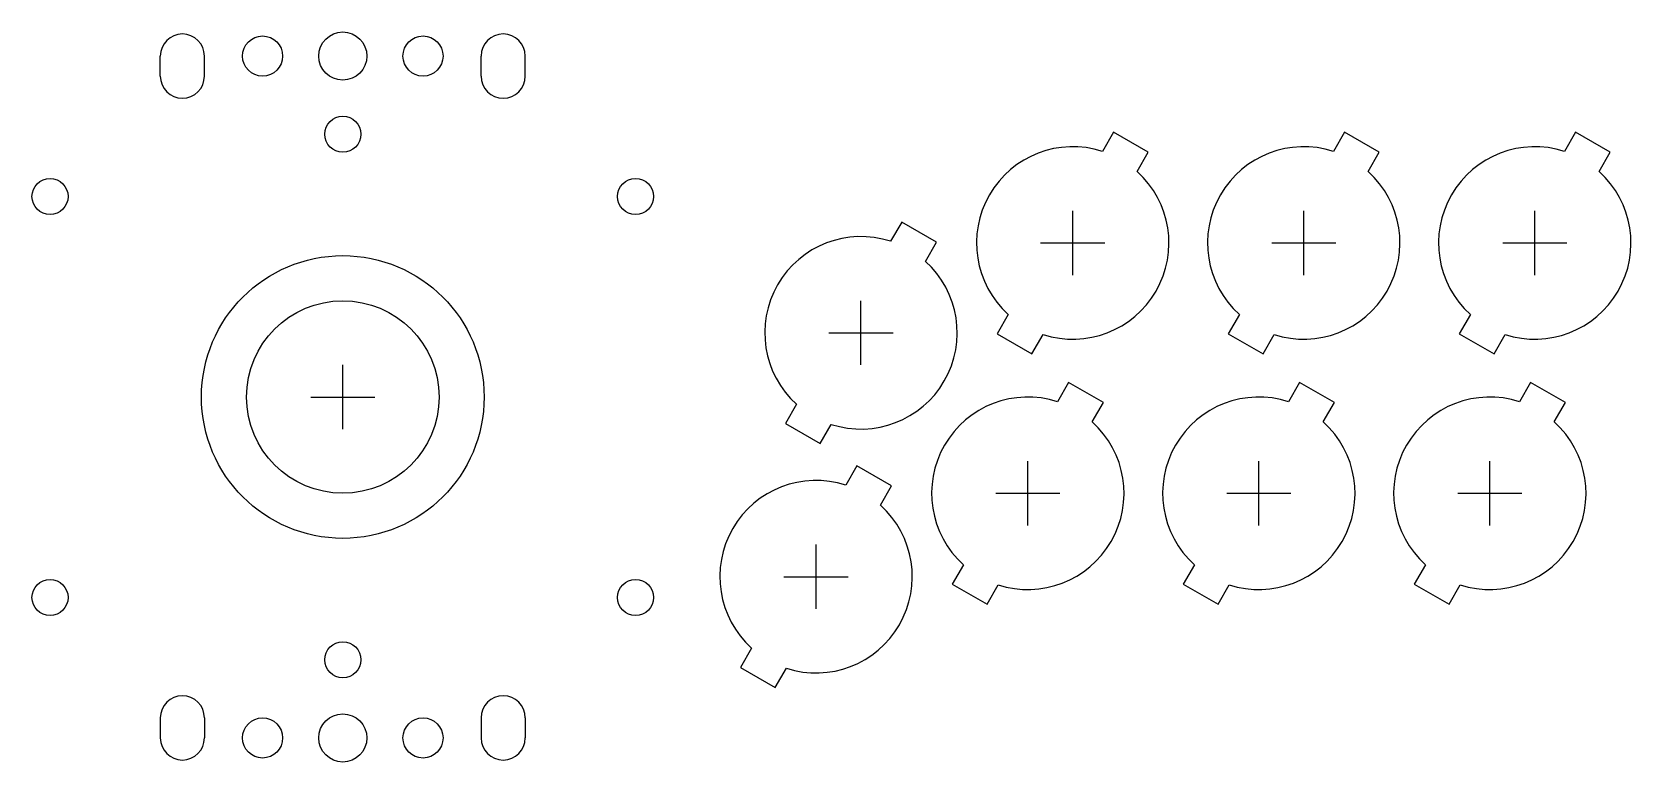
# Model space of a CAD drawing. Header units: millimetres. Extents: x -39 to 161, y -46 to 46.
import ezdxf

# ---------------------------------------------------------------- set-up
doc = ezdxf.new("R2010")
doc.units = ezdxf.units.MM
for name, color, linetype in [('BUTTONS', 1, 'Continuous'), ('GL_PLATE_HOLES', 2, 'Continuous'), ('JOYSTICK_BORE_24', 5, 'Continuous'), ('JOYSTICK_BORE_35.25', 3, 'Continuous'), ('REFERENCE', 8, 'Continuous')]:
    doc.layers.add(name, color=color, linetype=linetype)

msp = doc.modelspace()

# ---------------------------------------------------------------- linework, layer by layer
at = {"layer": 'BUTTONS'}
for points in [[(94.7, 30.61, 0.809427), (82.97, 10.29), (81.58, 7.89), (85.92, 5.39), (87.3, 7.79, 0.809427), (99.03, 28.11), (100.42, 30.51), (96.08, 33.01)], [(123.5, 30.61, 0.809427), (111.77, 10.29), (110.38, 7.89), (114.72, 5.39), (116.1, 7.79, 0.809427), (127.83, 28.11), (129.22, 30.51), (124.88, 33.01)], [(152.3, 30.61, 0.809427), (140.57, 10.29), (139.18, 7.89), (143.52, 5.39), (144.9, 7.79, 0.809427), (156.63, 28.11), (158.02, 30.51), (153.68, 33.01)], [(68.3, 19.41, 0.809427), (56.57, -0.91), (55.18, -3.31), (59.52, -5.81), (60.9, -3.41, 0.809427), (72.63, 16.91), (74.02, 19.31), (69.68, 21.81)], [(89.1, -0.59, 0.809427), (77.37, -20.91), (75.98, -23.31), (80.32, -25.81), (81.7, -23.41, 0.809427), (93.43, -3.09), (94.82, -0.69), (90.48, 1.81)], [(117.9, -0.59, 0.809427), (106.17, -20.91), (104.78, -23.31), (109.12, -25.81), (110.5, -23.41, 0.809427), (122.23, -3.09), (123.62, -0.69), (119.28, 1.81)], [(146.7, -0.59, 0.809427), (134.97, -20.91), (133.58, -23.31), (137.92, -25.81), (139.3, -23.41, 0.809427), (151.03, -3.09), (152.42, -0.69), (148.08, 1.81)], [(62.7, -10.99, 0.809427), (50.97, -31.31), (49.58, -33.71), (53.92, -36.21), (55.3, -33.81, 0.809427), (67.03, -13.49), (68.42, -11.09), (64.08, -8.59)]]:
    msp.add_lwpolyline(points, format="xyb", close=True, dxfattribs=at)
at = {"layer": 'GL_PLATE_HOLES'}
for p, q in [((-22.75, 40), (-22.75, 42.5)), ((-17.25, 40), (-17.25, 42.5)), ((17.25, 40), (17.25, 42.5)), ((22.75, 40), (22.75, 42.5)), ((-22.75, -40), (-22.75, -42.5)), ((-17.25, -40), (-17.25, -42.5)), ((17.25, -40), (17.25, -42.5)), ((22.75, -40), (22.75, -42.5))]:
    msp.add_line(p, q, dxfattribs=at)
for centre, radius in [((-10, 42.5), 2.5), ((0, 42.5), 3), ((10, 42.5), 2.5), ((0, 32.75), 2.25), ((-36.5, 25), 2.25), ((36.5, 25), 2.25), ((-36.5, -25), 2.25), ((36.5, -25), 2.25), ((0, -32.75), 2.25), ((0, -42.5), 3), ((-10, -42.5), 2.5), ((10, -42.5), 2.5)]:
    msp.add_circle(centre, radius, dxfattribs=at)
for centre, start, end in [((-20, 42.5), 0, 180), ((20, 42.5), 0, 180), ((-20, 40), 180, 360), ((20, 40), 180, 360), ((-20, -40), 0, 180), ((20, -40), 0, 180), ((-20, -42.5), -180, 0), ((20, -42.5), -180, 0)]:
    msp.add_arc(centre, 2.75, start, end, dxfattribs=at)
at = {"layer": 'JOYSTICK_BORE_24'}
msp.add_circle((0, 0), 12, dxfattribs=at)
at = {"layer": 'JOYSTICK_BORE_35.25'}
msp.add_circle((0, 0), 17.62, dxfattribs=at)
at = {"layer": 'REFERENCE'}
for p, q in [((91, 15.2), (91, 23.2)), ((119.8, 15.2), (119.8, 23.2)), ((148.6, 15.2), (148.6, 23.2)), ((87, 19.2), (95, 19.2)), ((115.8, 19.2), (123.8, 19.2)), ((144.6, 19.2), (152.6, 19.2)), ((64.6, 4), (64.6, 12)), ((60.6, 8), (68.6, 8)), ((0, -4), (0, 4)), ((-4, 0), (4, 0)), ((85.4, -16), (85.4, -8)), ((114.2, -16), (114.2, -8)), ((143, -16), (143, -8)), ((81.4, -12), (89.4, -12)), ((110.2, -12), (118.2, -12)), ((139, -12), (147, -12)), ((59, -26.4), (59, -18.4)), ((55, -22.4), (63, -22.4))]:
    msp.add_line(p, q, dxfattribs=at)

doc.saveas('drawing.dxf')
